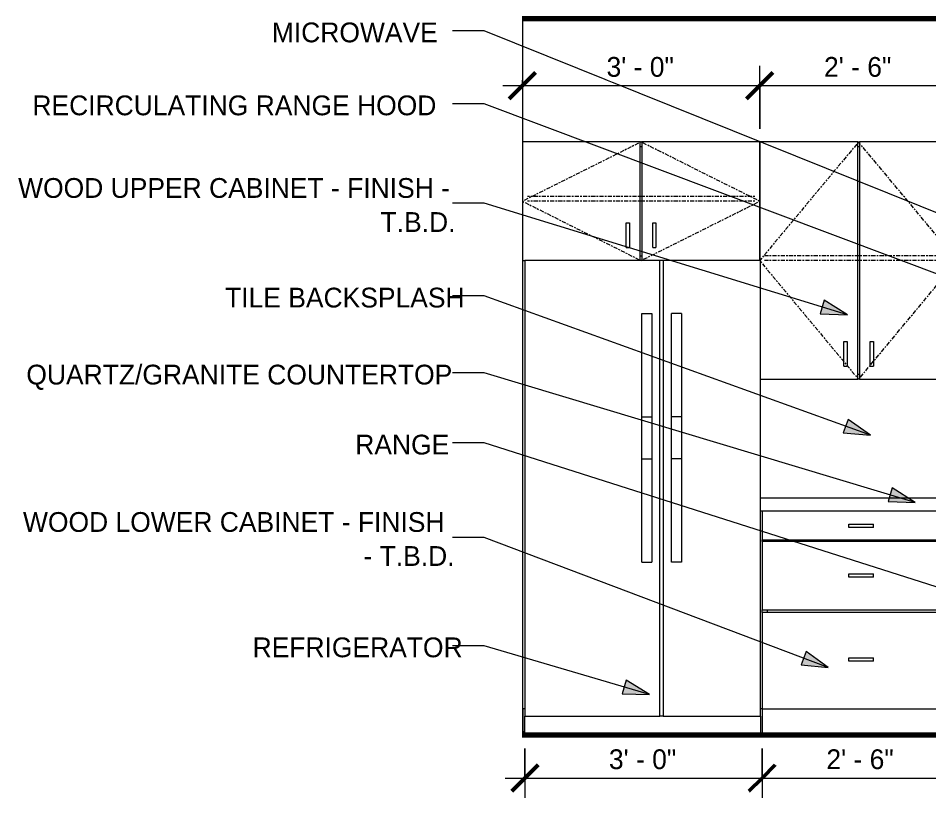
# Model space of a CAD drawing. Header units: inches. Extents: x -3862 to -1699, y -13 to 10420.
# Drawn here: x -3346.1 to -3207.7, y -9.5 to 108.8 of the extents above; entities that cross this region are included whole.
import ezdxf

# ---------------------------------------------------------------- set-up
doc = ezdxf.new("R2010")
doc.units = ezdxf.units.IN
doc.header["$MEASUREMENT"] = 0
doc.linetypes.add('Center', pattern=[1.25, 0.25, -0.1875, 0.625, -0.1875])
for name, color, linetype, lineweight in [('0-5', 130, 'Continuous', 5), ('A-ANNO-DIMS', 211, 'Continuous', 9), ('A-ANNO-DIMS-32', 211, 'Continuous', 9), ('A-FLOR-2', 7, 'Continuous', 70), ('A-FLOR-MCUT-1', 250, 'Continuous', 18), ('A-WALL', 113, 'Continuous', 18), ('A-WALL-1', 7, 'Continuous', 70), ('A-WALL-2', 250, 'Continuous', 18), ('G-ANNO-TEXT', 231, 'Continuous', 9), ('Q-CASE', 31, 'Continuous', 9), ('Q-CASE-2', 31, 'Center', 9), ('Q-SPCQ', 91, 'Continuous', 9)]:
    doc.layers.add(name, color=color, linetype=linetype, lineweight=lineweight)
doc.styles.add('Century Gothic', font='ufonts.com_century-gothic.ttf', dxfattribs={"height": 3})
doc.dimstyles.new('OD_1__HACK', dxfattribs={"dimscale": 12, "dimtxt": 3.132505, "dimasz": 0.333333, "dimexe": 0.25, "dimexo": 0.166667, "dimgap": 0.041667, "dimtad": 1, "dimdec": 0, "dimzin": 3, "dimdsep": 46, "dimlunit": 4, "dimtxsty": 'Century Gothic', "dimblk1": 'OBLIQUE', "dimblk2": 'OBLIQUE', "dimsah": 1, "dimcen": 0.09, "dimdle": 0.25, "dimazin": 0, "dimtfac": 1, "dimtdec": 4, "dimtix": 1, "dimtmove": 0, "dimatfit": 3, "dimfxl": 1, "dimtvp": 1, "dimtfill": 1, "dimfrac": 2, "dimtolj": 1, "dimtzin": 0, "dimarcsym": 2})
doc.dimstyles.new('OD_1__HACK_2', dxfattribs={"dimscale": 12, "dimtxt": 3.132505, "dimasz": 0.333333, "dimexe": 0.25, "dimexo": 0.166667, "dimgap": 0.041667, "dimtad": 1, "dimdec": 0, "dimzin": 3, "dimdsep": 46, "dimlunit": 4, "dimtxsty": 'Century Gothic', "dimblk1": 'OBLIQUE', "dimblk2": 'OBLIQUE', "dimsah": 1, "dimcen": 0.09, "dimdle": 0.25, "dimazin": 0, "dimtfac": 1, "dimtdec": 4, "dimtix": 1, "dimtmove": 0, "dimatfit": 3, "dimfxl": 1, "dimtvp": 1, "dimtfill": 1, "dimfrac": 2, "dimtolj": 1, "dimtzin": 0, "dimarcsym": 2})

# ---------------------------------------------------------------- blocks, each defined once
blk = doc.blocks.new('CTR - 1st Phase - Shell_rvt-2-1ST FLOOR - 2BD D - ADA TYPE B - KITCHEN BACK WALL')
at = {"layer": 'A-FLOR-2'}
for p, q in [((-10165.81, 108.75), (-10017.71, 108.75)), ((-10017.71, 0), (-10165.81, 0))]:
    blk.add_line(p, q, dxfattribs=at)
at = {"layer": 'A-FLOR-MCUT-1'}
blk.add_line((-10017.71, 108.75), (-10017.71, 108.77), dxfattribs=at)
at = {"layer": 'A-WALL-1'}
blk.add_line((-10017.71, 108.75), (-10017.71, -0.03), dxfattribs=at)
at = {"layer": 'A-WALL-2'}
blk.add_line((-10017.71, 108.77), (-10017.71, 108.75), dxfattribs=at)
blk = doc.blocks.new('Basic Wall _ INT - W4BØF - _5_8 GYP - 2X4 WOOD_BATT_ - 5_8 GYP_ - ___-2683473-1ST FLOOR - 2BD D - ADA TYPE B - KITCHEN BACK WALL')
at = {"layer": 'A-WALL'}
for p, q in [((-10165.42, 4), (-10165.74, 4)), ((-10129.42, 4), (-10129.67, 4)), ((-10165.79, 0.11), (-10165.58, 0.11)), ((-10129.67, 0.11), (-10129.42, 0.11))]:
    blk.add_line(p, q, dxfattribs=at)
blk = doc.blocks.new('Refrigerator_-_Side-by-Side_6047 - 36_ X 30_-1372843-1ST FLOOR - 2BD D - ADA TYPE B - KITCHEN BACK WALL')
at = {"layer": 'Q-SPCQ'}
for p, q in [((-10165.42, 72), (-10165.42, 2.87)), ((-10144.92, 72), (-10165.42, 72)), ((-10144.42, 72), (-10144.92, 72)), ((-10144.92, 2.87), (-10144.92, 72)), ((-10144.42, 72), (-10144.42, 2.87)), ((-10129.67, 72), (-10144.42, 72)), ((-10129.67, 2.87), (-10129.67, 72)), ((-10147.69, 48.29), (-10147.69, 64)), ((-10147.69, 64), (-10146.18, 64)), ((-10146.18, 64), (-10146.18, 48.29)), ((-10143.16, 48.29), (-10143.16, 64)), ((-10141.64, 64), (-10143.16, 64)), ((-10141.64, 64), (-10141.64, 48.29)), ((-10147.69, 41.94), (-10147.69, 48.29)), ((-10147.69, 48.29), (-10146.18, 48.29)), ((-10146.18, 48.29), (-10146.18, 41.94)), ((-10143.16, 41.94), (-10143.16, 48.29)), ((-10141.64, 48.29), (-10143.16, 48.29)), ((-10141.64, 48.29), (-10141.64, 41.94)), ((-10147.69, 26.23), (-10147.69, 41.94)), ((-10147.69, 41.94), (-10146.18, 41.94)), ((-10146.18, 41.94), (-10146.18, 26.23)), ((-10143.16, 26.23), (-10143.16, 41.94)), ((-10141.64, 41.94), (-10143.16, 41.94)), ((-10141.64, 41.94), (-10141.64, 26.23)), ((-10147.69, 26.23), (-10146.18, 26.23)), ((-10141.64, 26.23), (-10143.16, 26.23)), ((-10165.42, 0.37), (-10165.42, 2.87)), ((-10165.42, 2.87), (-10144.92, 2.87)), ((-10144.42, 2.87), (-10144.92, 2.87)), ((-10144.42, 2.87), (-10129.67, 2.87)), ((-10129.67, 2.87), (-10129.67, 0.37)), ((-10165.42, 0.37), (-10129.67, 0.37)), ((-10165.42, 0), (-10165.42, 0.37)), ((-10129.67, 0.37), (-10129.67, 0))]:
    blk.add_line(p, q, dxfattribs=at)
blk = doc.blocks.new('Basic Wall _ INT - W4BØF - _5_8 GYP - 2X4 WOOD_BATT_ - 5_8 GYP_ - ___-2683498-1ST FLOOR - 2BD D - ADA TYPE B - KITCHEN BACK WALL')
at = {"layer": 'A-WALL'}
for p, q in [((-10165.79, 4), (-10165.79, 0.61)), ((-10165.74, 4), (-10165.79, 4)), ((-10165.66, 0.61), (-10165.66, 3.92)), ((-10165.44, 0), (-10165.42, 0.03))]:
    blk.add_line(p, q, dxfattribs=at)
for centre, radius, start, end in [((-10165.74, 3.92), 0.0822, 0, 90), ((-10165.08, 0.61), 0.702, 180, 240), ((-10165.08, 0.61), 0.577, 180, 234.2841)]:
    blk.add_arc(centre, radius, start, end, dxfattribs=at)
blk = doc.blocks.new('300 Series Wall Hung Cabinet_302 - 18_ x 36_-2359323-1ST FLOOR - 2BD D - ADA TYPE B - KITCHEN BACK WALL')
at = {"layer": 'Q-CASE'}
for p, q in [((-10147.91, 90), (-10165.79, 90)), ((-10147.91, 72), (-10147.91, 90)), ((-10147.91, 90), (-10147.66, 90)), ((-10129.79, 90), (-10147.66, 90)), ((-10147.66, 90), (-10147.66, 72)), ((-10129.79, 72), (-10129.79, 90)), ((-10147.66, 89.25), (-10147.91, 89.25)), ((-10150.03, 77.75), (-10149.54, 77.75)), ((-10150.03, 74), (-10150.03, 77.75)), ((-10149.54, 77.75), (-10149.54, 74)), ((-10146.03, 77.75), (-10145.54, 77.75)), ((-10146.03, 74), (-10146.03, 77.75)), ((-10145.54, 77.75), (-10145.54, 74)), ((-10150.03, 74), (-10149.54, 74)), ((-10146.03, 74), (-10145.54, 74)), ((-10165.79, 72), (-10165.42, 72)), ((-10147.91, 72.75), (-10147.66, 72.75))]:
    blk.add_line(p, q, dxfattribs=at)
at = {"layer": 'Q-CASE-2'}
for p, q in [((-10147.79, 90), (-10165.79, 81)), ((-10129.79, 81), (-10147.79, 90)), ((-10130.54, 81.75), (-10165.04, 81.75)), ((-10165.79, 81), (-10147.79, 72)), ((-10130.54, 81), (-10165.04, 81)), ((-10147.79, 72), (-10129.79, 81))]:
    blk.add_line(p, q, dxfattribs=at)
blk = doc.blocks.new('Base Cabinet 3 Drawer 230 - Base Cabinet 3 Drawer 230 30_-2571672-1ST FLOOR - 2BD D - ADA TYPE B - KITCHEN BACK WALL')
at = {"layer": 'Q-CASE'}
for p, q in [((-10099.42, 34), (-10129.42, 34)), ((-10129.42, 34), (-10129.42, 29.62)), ((-10099.42, 29.62), (-10099.42, 34)), ((-10116.29, 32), (-10112.54, 32)), ((-10116.29, 31.5), (-10116.29, 32)), ((-10112.54, 31.5), (-10112.54, 32)), ((-10112.54, 31.5), (-10116.29, 31.5)), ((-10129.42, 29.62), (-10099.42, 29.62)), ((-10129.42, 29.37), (-10129.42, 29.62)), ((-10099.42, 29.37), (-10129.42, 29.37)), ((-10129.42, 29.37), (-10129.42, 19)), ((-10128.67, 29.62), (-10128.67, 29.37)), ((-10100.17, 29.37), (-10100.17, 29.62)), ((-10099.42, 19), (-10099.42, 29.37)), ((-10116.29, 24.5), (-10112.54, 24.5)), ((-10116.29, 24), (-10116.29, 24.5)), ((-10112.54, 24), (-10116.29, 24)), ((-10112.54, 24), (-10112.54, 24.5)), ((-10129.42, 19), (-10099.42, 19)), ((-10129.42, 18.62), (-10129.42, 19)), ((-10099.42, 18.62), (-10129.42, 18.62)), ((-10129.42, 18.62), (-10129.42, 4)), ((-10128.67, 19), (-10128.67, 18.62)), ((-10100.17, 18.62), (-10100.17, 19)), ((-10099.42, 4), (-10099.42, 18.62)), ((-10116.29, 11.75), (-10112.54, 11.75)), ((-10116.29, 11.25), (-10116.29, 11.75)), ((-10112.54, 11.25), (-10116.29, 11.25)), ((-10112.54, 11.25), (-10112.54, 11.75)), ((-10129.42, 4), (-10099.42, 4)), ((-10129.42, 4), (-10129.42, 0))]:
    blk.add_line(p, q, dxfattribs=at)
blk = doc.blocks.new('300 Series Wall Hung Cabinet_302 - 30_ X 36_-2573882-1ST FLOOR - 2BD D - ADA TYPE B - KITCHEN BACK WALL')
at = {"layer": 'Q-CASE'}
for p, q in [((-10114.91, 90), (-10129.79, 90)), ((-10129.79, 90), (-10129.79, 72)), ((-10114.91, 54), (-10114.91, 90)), ((-10114.91, 90), (-10114.66, 90)), ((-10099.79, 90), (-10114.66, 90)), ((-10114.66, 90), (-10114.66, 54)), ((-10099.79, 54), (-10099.79, 90)), ((-10114.66, 89.25), (-10114.91, 89.25)), ((-10117.03, 59.75), (-10116.54, 59.75)), ((-10117.03, 56), (-10117.03, 59.75)), ((-10116.54, 59.75), (-10116.54, 56)), ((-10113.03, 59.75), (-10112.54, 59.75)), ((-10113.03, 56), (-10113.03, 59.75)), ((-10112.54, 59.75), (-10112.54, 56)), ((-10117.03, 56), (-10116.54, 56)), ((-10113.03, 56), (-10112.54, 56)), ((-10129.67, 54), (-10114.91, 54)), ((-10114.91, 54.75), (-10114.66, 54.75)), ((-10114.66, 54), (-10114.91, 54)), ((-10114.66, 54), (-10099.79, 54))]:
    blk.add_line(p, q, dxfattribs=at)
at = {"layer": 'Q-CASE-2'}
for p, q in [((-10114.79, 90), (-10129.79, 72)), ((-10099.79, 72), (-10114.79, 90)), ((-10100.54, 72.75), (-10129.04, 72.75)), ((-10100.54, 72), (-10129.04, 72)), ((-10114.79, 54), (-10099.79, 72)), ((-10129.67, 71.86), (-10114.79, 54))]:
    blk.add_line(p, q, dxfattribs=at)
blk = doc.blocks.new('DIMBLOCK38-1ST FLOOR - 2BD D - ADA TYPE B - KITCHEN BACK WALL')
at = {"layer": 'A-ANNO-DIMS-32'}
for p, q in [((-3233.54, 92), (-3233.54, 101.54)), ((-3203.54, 92), (-3203.54, 101.54)), ((-3236.54, 98.54), (-3203.54, 98.54)), ((-3233.54, 98.54), (-3233.54, 92)), ((-3203.54, 98.54), (-3203.54, 92))]:
    blk.add_line(p, q, dxfattribs=at)
at = {"layer": 'A-ANNO-DIMS-32', "lineweight": 50}
for p, q in [((-3233.54, 98.54), (-3231.54, 100.54)), ((-3203.54, 98.54), (-3201.54, 100.54)), ((-3233.54, 98.54), (-3235.54, 96.54)), ((-3203.54, 98.54), (-3205.54, 96.54))]:
    blk.add_line(p, q, dxfattribs=at)
at = {"layer": 'A-ANNO-DIMS-32', "color": 0, "insert": (-3223.78, 102.89), "char_height": 3, "width": 12.5897, "attachment_point": 1, "line_spacing_factor": 0.984502, "style": 'Century Gothic', "bg_fill": 3, "box_fill_scale": 1.25, "bg_fill_color": 256, "bg_fill_true_color": 13158600, "bg_fill_transparency": 0}
blk.add_mtext('2\' - 6"', dxfattribs=at)
blk = doc.blocks.new('_Oblique')
at = {"color": 0, "linetype": 'ByBlock', "lineweight": -2}
blk.add_line((-0.5, -0.5), (0.5, 0.5), dxfattribs=at)
blk = doc.blocks.new('DIMBLOCK43-1ST FLOOR - 2BD D - ADA TYPE B - KITCHEN BACK WALL')
at = {"layer": 'A-ANNO-DIMS-32'}
for p, q in [((-3233.17, -2), (-3233.17, -9.49)), ((-3233.17, -6.49), (-3233.17, -2)), ((-3203.17, -2), (-3203.17, -9.49)), ((-3203.17, -6.49), (-3203.17, -2)), ((-3233.17, -6.49), (-3203.17, -6.49))]:
    blk.add_line(p, q, dxfattribs=at)
at = {"layer": 'A-ANNO-DIMS-32', "lineweight": 50}
for p, q in [((-3233.17, -6.49), (-3231.17, -4.49)), ((-3203.17, -6.49), (-3201.17, -4.49)), ((-3233.17, -6.49), (-3235.17, -8.49)), ((-3203.17, -6.49), (-3205.17, -8.49))]:
    blk.add_line(p, q, dxfattribs=at)
at = {"layer": 'A-ANNO-DIMS-32', "color": 0, "insert": (-3223.42, -2.14), "char_height": 3, "width": 12.5897, "attachment_point": 1, "line_spacing_factor": 0.984502, "style": 'Century Gothic', "bg_fill": 3, "box_fill_scale": 1.25, "bg_fill_color": 256, "bg_fill_true_color": 13158600, "bg_fill_transparency": 0}
blk.add_mtext('2\' - 6"', dxfattribs=at)
blk = doc.blocks.new('DIMBLOCK47-1ST FLOOR - 2BD D - ADA TYPE B - KITCHEN BACK WALL')
at = {"layer": 'A-ANNO-DIMS-32'}
for p, q in [((-3269.17, -2), (-3269.17, -9.49)), ((-3269.17, -6.49), (-3269.17, -2)), ((-3233.17, -2), (-3233.17, -9.49)), ((-3233.17, -6.49), (-3233.17, -2)), ((-3272.17, -6.49), (-3230.17, -6.49))]:
    blk.add_line(p, q, dxfattribs=at)
at = {"layer": 'A-ANNO-DIMS-32', "lineweight": 50}
for p, q in [((-3269.17, -6.49), (-3267.17, -4.49)), ((-3233.17, -6.49), (-3231.17, -4.49)), ((-3269.17, -6.49), (-3271.17, -8.49)), ((-3233.17, -6.49), (-3235.17, -8.49))]:
    blk.add_line(p, q, dxfattribs=at)
at = {"layer": 'A-ANNO-DIMS-32', "color": 0, "insert": (-3256.42, -2.14), "char_height": 3, "width": 12.5897, "attachment_point": 1, "line_spacing_factor": 0.984502, "style": 'Century Gothic', "bg_fill": 3, "box_fill_scale": 1.25, "bg_fill_color": 256, "bg_fill_true_color": 13158600, "bg_fill_transparency": 0}
blk.add_mtext('3\' - 0"', dxfattribs=at)
blk = doc.blocks.new('DIMBLOCK50-1ST FLOOR - 2BD D - ADA TYPE B - KITCHEN BACK WALL')
at = {"layer": 'A-ANNO-DIMS-32'}
for p, q in [((-3233.54, 92), (-3233.54, 101.54)), ((-3272.54, 98.54), (-3230.54, 98.54)), ((-3269.54, 99.37), (-3269.54, 95.54)), ((-3269.54, 98.54), (-3269.54, 99.37)), ((-3233.54, 98.54), (-3233.54, 92))]:
    blk.add_line(p, q, dxfattribs=at)
at = {"layer": 'A-ANNO-DIMS-32', "lineweight": 50}
for p, q in [((-3269.54, 98.54), (-3267.54, 100.54)), ((-3233.54, 98.54), (-3231.54, 100.54)), ((-3269.54, 98.54), (-3271.54, 96.54)), ((-3233.54, 98.54), (-3235.54, 96.54))]:
    blk.add_line(p, q, dxfattribs=at)
at = {"layer": 'A-ANNO-DIMS-32', "color": 0, "insert": (-3256.78, 102.89), "char_height": 3, "width": 12.5897, "attachment_point": 1, "line_spacing_factor": 0.984502, "style": 'Century Gothic', "bg_fill": 3, "box_fill_scale": 1.25, "bg_fill_color": 256, "bg_fill_true_color": 13158600, "bg_fill_transparency": 0}
blk.add_mtext('3\' - 0"', dxfattribs=at)

msp = doc.modelspace()

# ---------------------------------------------------------------- hatches: boundary and pattern name
at = {"layer": 'G-ANNO-TEXT'}
for points in [[(-3220.24, 63.79), (-3223.75, 65.99), (-3224.37, 63.94)], [(-3216.74, 45.52), (-3220.14, 47.88), (-3220.87, 45.87)], [(-3209.93, 35.33), (-3213.45, 37.51), (-3214.07, 35.46)], [(-3223.14, 10.28), (-3226.5, 12.69), (-3227.26, 10.69)], [(-3250.26, 6.18), (-3253.8, 8.34), (-3254.4, 6.28)]]:
    msp.add_hatch(color=256, dxfattribs=at).paths.add_polyline_path(points, flags=0)

# ---------------------------------------------------------------- linework, layer by layer
at = {"layer": 'A-WALL'}
for p, q in [((-3269.54, 108.75), (-3269.54, 0)), ((-3233.42, 36), (-3203.17, 36)), ((-3203.17, 34), (-3233.42, 34))]:
    msp.add_line(p, q, dxfattribs=at)
at = {"layer": 'G-ANNO-TEXT'}
for p, q in [((-3275.36, 106.87), (-3280.15, 106.87)), ((-3275.36, 95.8), (-3280.15, 95.8)), ((-3275.36, 80.69), (-3280.15, 80.69)), ((-3220.24, 63.79), (-3275.36, 80.69)), ((-3275.36, 66.64), (-3280.15, 66.64)), ((-3216.74, 45.52), (-3275.36, 66.64)), ((-3223.75, 65.99), (-3224.37, 63.94)), ((-3220.24, 63.79), (-3223.75, 65.99)), ((-3224.37, 63.94), (-3220.24, 63.79)), ((-3275.36, 54.96), (-3280.15, 54.96)), ((-3209.93, 35.33), (-3275.36, 54.96)), ((-3220.14, 47.88), (-3220.87, 45.87)), ((-3216.74, 45.52), (-3220.14, 47.88)), ((-3220.87, 45.87), (-3216.74, 45.52)), ((-3275.36, 44.34), (-3280.15, 44.34)), ((-3190.21, 17.24), (-3275.36, 44.34)), ((-3213.45, 37.51), (-3214.07, 35.46)), ((-3209.93, 35.33), (-3213.45, 37.51)), ((-3214.07, 35.46), (-3209.93, 35.33)), ((-3275.36, 30.02), (-3280.15, 30.02)), ((-3223.14, 10.28), (-3275.36, 30.02)), ((-3275.36, 13.58), (-3280.15, 13.58)), ((-3250.26, 6.18), (-3275.36, 13.58)), ((-3226.5, 12.69), (-3227.26, 10.69)), ((-3223.14, 10.28), (-3226.5, 12.69)), ((-3227.26, 10.69), (-3223.14, 10.28)), ((-3253.8, 8.34), (-3254.4, 6.28)), ((-3250.26, 6.18), (-3253.8, 8.34)), ((-3254.4, 6.28), (-3250.26, 6.18))]:
    msp.add_line(p, q, dxfattribs=at)

# ---------------------------------------------------------------- block references
at = {"layer": '0-5'}
msp.add_blockref('CTR - 1st Phase - Shell_rvt-2-1ST FLOOR - 2BD D - ADA TYPE B - KITCHEN BACK WALL', (6896.25, 0), dxfattribs=at)
at = {"layer": 'A-WALL'}
for name in ['Basic Wall _ INT - W4BØF - _5_8 GYP - 2X4 WOOD_BATT_ - 5_8 GYP_ - ___-2683473-1ST FLOOR - 2BD D - ADA TYPE B - KITCHEN BACK WALL', 'Basic Wall _ INT - W4BØF - _5_8 GYP - 2X4 WOOD_BATT_ - 5_8 GYP_ - ___-2683498-1ST FLOOR - 2BD D - ADA TYPE B - KITCHEN BACK WALL']:
    msp.add_blockref(name, (6896.25, 0), dxfattribs=at)
at = {"layer": 'Q-CASE'}
for name in ['300 Series Wall Hung Cabinet_302 - 18_ x 36_-2359323-1ST FLOOR - 2BD D - ADA TYPE B - KITCHEN BACK WALL', '300 Series Wall Hung Cabinet_302 - 30_ X 36_-2573882-1ST FLOOR - 2BD D - ADA TYPE B - KITCHEN BACK WALL', 'Base Cabinet 3 Drawer 230 - Base Cabinet 3 Drawer 230 30_-2571672-1ST FLOOR - 2BD D - ADA TYPE B - KITCHEN BACK WALL']:
    msp.add_blockref(name, (6896.25, 0), dxfattribs=at)
at = {"layer": 'Q-SPCQ'}
msp.add_blockref('Refrigerator_-_Side-by-Side_6047 - 36_ X 30_-1372843-1ST FLOOR - 2BD D - ADA TYPE B - KITCHEN BACK WALL', (6896.25, 0), dxfattribs=at)

# ---------------------------------------------------------------- texts
at = {"layer": 'G-ANNO-TEXT', "char_height": 3, "attachment_point": 1, "style": 'Century Gothic'}
for s, insert, width in [('MICROWAVE', (-3307.57, 108.12), 33.229), ('RECIRCULATING RANGE HOOD', (-3343.9, 97.05), 77.265), ('WOOD UPPER CABINET - FINISH -', (-3346.07, 84.52), 79.891), ('T.B.D.', (-3291.07, 79.35), 13.231), ('TILE BACKSPLASH', (-3314.66, 67.89), 41.814), ('QUARTZ/GRANITE COUNTERTOP', (-3344.82, 56.21), 78.376), ('RANGE', (-3294.91, 45.59), 17.877), ('WOOD LOWER CABINET - FINISH', (-3345.33, 33.85), 78.982), ('- T.B.D.', (-3293.66, 28.69), 16.362), ('REFRIGERATOR', (-3310.49, 14.83), 36.764)]:
    msp.add_mtext(s, dxfattribs=dict(at, insert=insert, width=width))

# ---------------------------------------------------------------- next in the draw order: dimensions: what is measured, and where the dimension line sits
at = {"layer": 'A-ANNO-DIMS'}
for base, p1, p2, picture, middle in [((-3203.54, 98.54), (-3233.54, 90), (-3203.54, 90), 'DIMBLOCK38-1ST FLOOR - 2BD D - ADA TYPE B - KITCHEN BACK WALL', (-3218.54, 100.62)), ((-3203.17, -6.49), (-3233.17, 0), (-3203.17, 0), 'DIMBLOCK43-1ST FLOOR - 2BD D - ADA TYPE B - KITCHEN BACK WALL', (-3218.17, -4.41))]:
    dim = msp.add_linear_dim(base=base, p1=p1, p2=p2, dimstyle='OD_1__HACK', override={"dimpost": '<>', "dimfxl": 30}, dxfattribs=at)
    dim.commit()
    dim.dimension.update_dxf_attribs({"geometry": picture, "text_midpoint": middle})

# ---------------------------------------------------------------- next in the draw order: dimensions: what is measured, and where the dimension line sits
for base, p1, p2, override, picture, middle in [((-3233.54, 98.54), (-3269.54, 101.37), (-3233.54, 90), {"dimpost": '<>', "dimfxl": 37.75255}, 'DIMBLOCK50-1ST FLOOR - 2BD D - ADA TYPE B - KITCHEN BACK WALL', (-3251.54, 100.62)), ((-3233.17, -6.49), (-3269.17, 0), (-3233.17, 0), {"dimpost": '<>', "dimfxl": 36}, 'DIMBLOCK47-1ST FLOOR - 2BD D - ADA TYPE B - KITCHEN BACK WALL', (-3251.17, -4.41))]:
    dim = msp.add_linear_dim(base=base, p1=p1, p2=p2, dimstyle='OD_1__HACK_2', override=override, dxfattribs=at)
    dim.commit()
    dim.dimension.update_dxf_attribs({"geometry": picture, "text_midpoint": middle})

# ---------------------------------------------------------------- next in the draw order: linework, layer by layer
at = {"layer": 'G-ANNO-TEXT'}
for p, q in [((-3190.21, 72.59), (-3275.36, 106.87)), ((-3190.21, 63.79), (-3275.36, 95.8))]:
    msp.add_line(p, q, dxfattribs=at)

doc.saveas('drawing.dxf')
